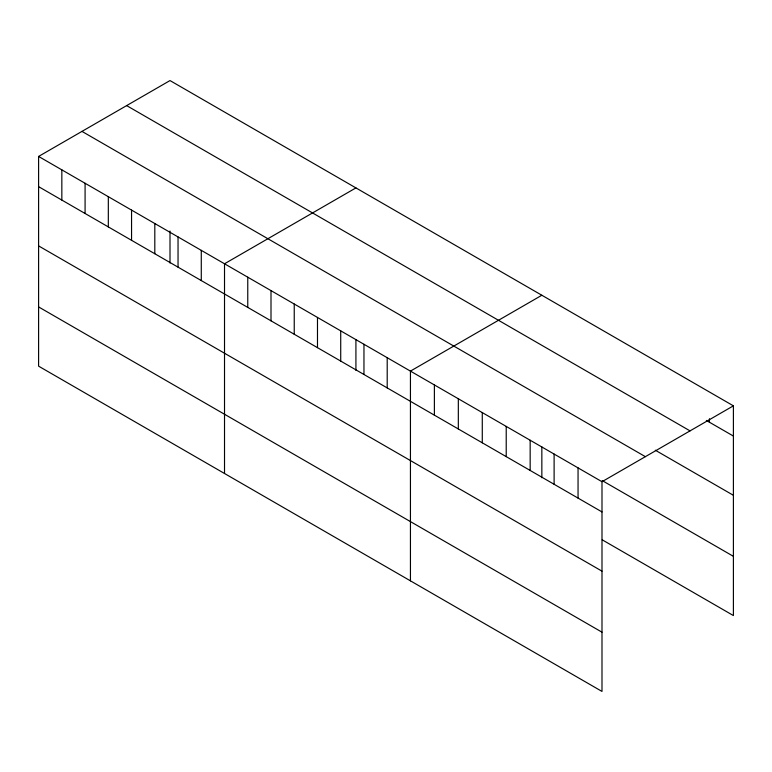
<?xml version="1.0" encoding="UTF-8"?>
<svg xmlns="http://www.w3.org/2000/svg" width="772" height="772" viewBox="0 0 772 772"><rect width="100%" height="100%" fill="white"/><g stroke="black" fill="none" stroke-linecap="round" stroke-linejoin="round"><path stroke-width="1.16" d="M38.6 156.436L601.996 481.709L601.996 691.432L38.6 366.16L38.6 156.436L170.004 80.568L733.4 405.84L733.4 615.564L602.228 539.831M355.921 187.905L224.517 263.773L224.517 473.497M541.847 295.251L410.443 371.11L410.443 580.843M601.996 481.709L733.4 405.84M706.332 420.431L733.4 436.055M126.637 105.6L690.033 430.882M655.322 450.221L733.4 495.296M81.967 131.394L645.363 456.667M602.228 480.599L733.4 556.332M38.6 186.65L601.996 511.923M38.6 245.892L601.996 571.164M38.6 306.918L601.996 632.191M709.458 418.752L709.458 422.236M578.054 467.88L578.054 498.104M554.113 454.061L554.113 484.276M541.847 446.92L541.847 477.723M530.161 440.233L530.161 470.447M506.22 426.414L506.22 456.628M482.278 412.586L482.278 442.8M458.327 398.757L458.327 428.981M434.385 384.938L434.385 415.153M387.206 357.697L387.206 387.911M363.959 344.283L363.959 374.497M355.921 339.583L355.921 370.386M340.722 330.86L340.722 361.074M317.485 317.446L317.485 347.661M294.238 304.023L294.238 334.247M271.001 290.61L271.001 320.824M247.764 277.187L247.764 307.41M201.28 250.36L201.28 280.574M178.042 236.936L178.042 267.151M170.004 231.06L170.004 263.04M154.805 223.523L154.805 253.737M131.558 210.1L131.558 240.324M108.321 196.686L108.321 226.9M85.084 183.263L85.084 213.487M61.837 169.85L61.837 200.064"/></g></svg>
